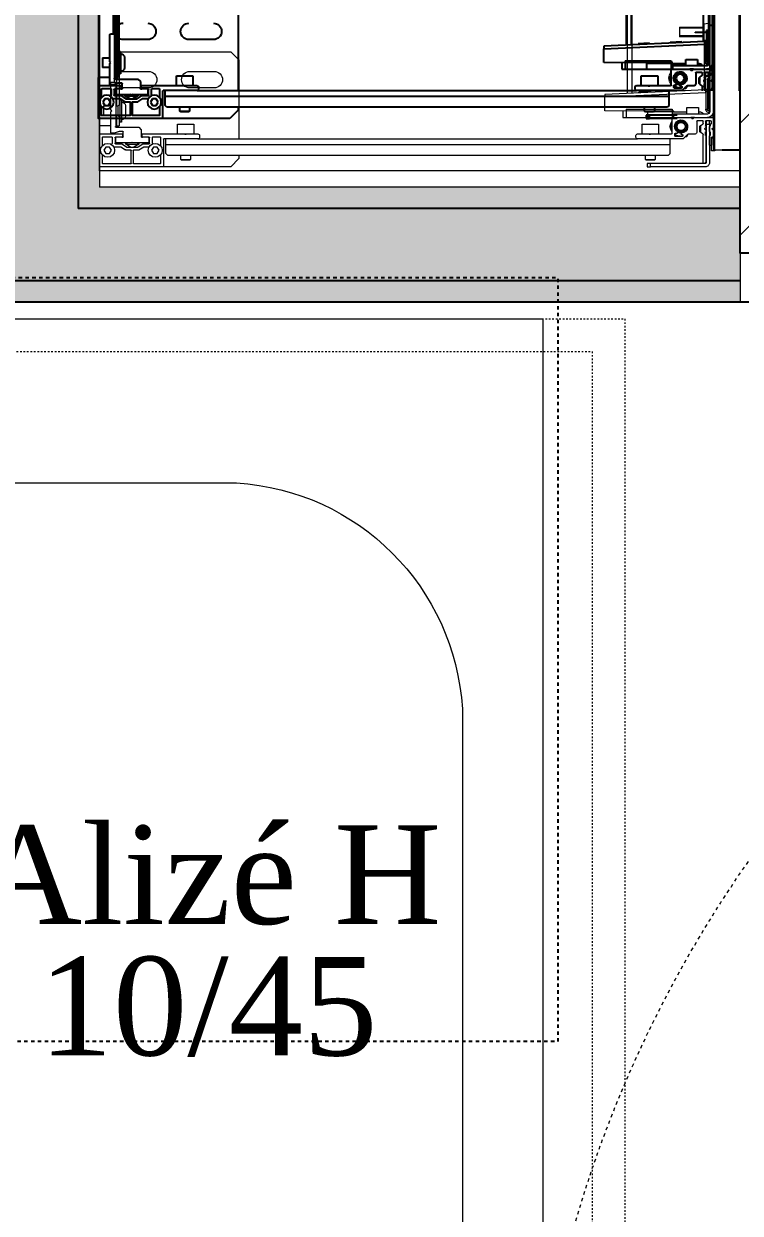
# Model space of a CAD drawing. Header units: centimetres. Extents: x 1724 to 19617, y -6503 to 8072.
# Drawn here: x 5247.5 to 5291.1, y 3978 to 4050.4 of the extents above; entities that cross this region are included whole.
import ezdxf

# ---------------------------------------------------------------- set-up
doc = ezdxf.new("R2010")
doc.units = ezdxf.units.CM
for name, pattern in [('ISO-03', [1.5, 0.6, -0.9]), ('Style de ligne -11', [0.347222, 0.20828, -0.138942]), ('Style de ligne -13', [0.147638, 0.098425, -0.049213]), ('Style de ligne -19', [0.166667, 0.055556, -0.111111]), ('Style de ligne -5', [0.20828, 0.069425, -0.138855]), ('VW-01', [0.41656, 0.20828, -0.20828])]:
    doc.linetypes.add(name, pattern=pattern)
for name, color, linetype, lineweight in [('B amÈnagement intÈrieur', 7, 'Continuous', 5), ('F REMPLISSAGE-vert clair-1', 7, 'Continuous', 5), ('F REMPLISSAGE-vert foncÈ', 7, 'Continuous', 5)]:
    doc.layers.add(name, color=color, linetype=linetype, lineweight=lineweight)
for name, color, linetype in [('B aménagement intérieur', 252, 'Continuous'), ('B faience', 252, 'Style de ligne -11'), ('B Général', 252, 'Continuous'), ('C ANNOTATIONS-PMR', 252, 'Style de ligne -5'), ('C ANNOTATIONS-prestations', 252, 'Continuous'), ('C ANNOTATIONS-textes-numérotation gaine', 252, 'ISO-03'), ('D SURFACES-shab', 252, 'Continuous'), ('F REMPLISSAGE-vert clair', 252, 'Continuous'), ('F REMPLISSAGE-vert foncé', 252, 'Continuous'), ('MTI900_Alu', 252, 'Continuous'), ('prlm-CHAUFF', 30, 'Continuous'), ('prlm-VMC', 93, 'Continuous')]:
    doc.layers.add(name, color=color, linetype=linetype)
doc.layers.get('prlm-CHAUFF').off()
doc.styles.add('prlm-vmc', font='pala.ttf', dxfattribs={"height": 14})

# ---------------------------------------------------------------- blocks, each defined once
blk = doc.blocks.new('A n0.MTI900_Alu_390')
at = {"layer": 'MTI900_Alu', "color": 1, "linetype": 'Continuous'}
for p, q in [((-4.225, 0), (4.225, 0)), ((4.278, 0), (4.225, 0)), ((4.225, -0.07), (4.225, 0)), ((4.472, 0), (4.278, 0)), ((4.475, 0), (4.472, 0)), ((4.475, -0.003), (4.475, 0)), ((4.13, -0.07), (3.963, -0.07)), ((4.105, -0.025), (4.165, -0.025)), ((4.105, -0.025), (4.105, -0.07)), ((4.135, -0.075), (4.13, -0.07)), ((4.14, -0.07), (4.135, -0.075)), ((4.267, -0.07), (4.14, -0.07)), ((4.165, -0.07), (4.165, -0.025)), ((4.275, -0.003), (4.275, -0.137)), ((4.293, -0.021), (4.293, -0.074)), ((4.3467, -0.018), (4.296, -0.018)), ((4.355, -0.0385), (4.375, -0.0269)), ((4.355, -0.0615), (4.355, -0.0385)), ((4.375, -0.0731), (4.355, -0.0615)), ((4.375, -0.0269), (4.395, -0.0385)), ((4.395, -0.0615), (4.375, -0.0731)), ((4.395, -0.0385), (4.395, -0.0615)), ((4.454, -0.018), (4.4033, -0.018)), ((4.457, -0.191), (4.457, -0.021)), ((4.475, -0.387), (4.475, -0.003)), ((-4.105, -0.105), (4.105, -0.105)), ((-4.1, -0.12), (4.1, -0.12)), ((-3.96, -0.09), (3.96, -0.09)), ((3.96, -0.073), (3.96, -0.097)), ((3.963, -0.1), (4.229, -0.1)), ((4.067, -0.12), (4.067, -0.125)), ((4.067, -0.125), (4.203, -0.125)), ((4.067, -0.125), (4.067, -0.135)), ((4.067, -0.135), (4.203, -0.135)), ((4.105, -0.115), (4.095, -0.125)), ((4.105, -0.1), (4.105, -0.115)), ((4.165, -0.115), (4.105, -0.115)), ((4.165, -0.115), (4.165, -0.1)), ((4.165, -0.105), (4.225, -0.105)), ((4.175, -0.125), (4.165, -0.115)), ((4.17, -0.12), (4.225, -0.12)), ((4.203, -0.125), (4.203, -0.12)), ((4.203, -0.135), (4.203, -0.125)), ((4.225, -0.105), (4.225, -0.1)), ((4.225, -0.105), (4.225, -0.12)), ((4.235, -0.1), (4.235, -0.24)), ((4.26, -0.142), (4.26, -0.1205)), ((4.2602, -0.1195), (4.2698, -0.0905)), ((4.27, -0.0895), (4.27, -0.073)), ((4.278, -0.14), (4.292, -0.14)), ((4.295, -0.137), (4.295, -0.098)), ((4.295, -0.137), (4.295, -0.142)), ((4.296, -0.077), (4.3306, -0.077)), ((4.298, -0.095), (4.332, -0.095)), ((4.327, -0.1), (4.298, -0.1)), ((4.33, -0.195), (4.33, -0.103)), ((4.335, -0.098), (4.335, -0.1341)), ((4.3355, -0.1358), (4.3545, -0.1642)), ((4.353, -0.0864), (4.353, -0.1286)), ((4.3535, -0.1303), (4.3725, -0.1588)), ((3.995, -0.3), (3.995, -0.15)), ((4.1025, -0.158), (4.1675, -0.158)), ((4.292, -0.145), (4.263, -0.145)), ((4.33, -0.195), (4.325, -0.2)), ((4.325, -0.2), (4.33, -0.205)), ((4.3377, -0.16), (4.33, -0.16)), ((4.33, -0.1677), (4.3421, -0.1677)), ((4.33, -0.297), (4.33, -0.205)), ((4.3377, -0.16), (4.3377, -0.24)), ((4.355, -0.19), (4.3377, -0.16)), ((4.3377, -0.24), (4.355, -0.21)), ((4.355, -0.1659), (4.355, -0.2341)), ((4.373, -0.1605), (4.373, -0.191)), ((4.373, -0.209), (4.373, -0.2404)), ((4.454, -0.194), (4.376, -0.194)), ((4.376, -0.206), (4.454, -0.206)), ((4.457, -0.369), (4.457, -0.209)), ((4.235, -0.24), (4.25, -0.255)), ((4.25, -0.255), (4.292, -0.255)), ((4.275, -0.263), (4.275, -0.52)), ((4.292, -0.26), (4.278, -0.26)), ((4.295, -0.258), (4.295, -0.263)), ((4.295, -0.302), (4.295, -0.263)), ((4.33, -0.2323), (4.3421, -0.2323)), ((4.33, -0.24), (4.3377, -0.24)), ((4.3545, -0.2358), (4.335, -0.265)), ((4.335, -0.265), (4.335, -0.302)), ((4.353, -0.2714), (4.353, -0.3036)), ((4.373, -0.2404), (4.3535, -0.2697)), ((4.293, -0.326), (4.293, -0.369)), ((4.328, -0.323), (4.296, -0.323)), ((4.298, -0.3), (4.327, -0.3)), ((4.332, -0.305), (4.298, -0.305)), ((4.355, -0.3285), (4.375, -0.3169)), ((4.355, -0.3515), (4.355, -0.3285)), ((4.375, -0.3631), (4.355, -0.3515)), ((4.375, -0.3169), (4.395, -0.3285)), ((4.395, -0.3515), (4.375, -0.3631)), ((4.395, -0.3285), (4.395, -0.3515)), ((4.296, -0.372), (4.3467, -0.372)), ((4.305, -0.6), (4.305, -0.393)), ((4.34, -0.405), (4.305, -0.405)), ((4.308, -0.39), (4.472, -0.39)), ((4.34, -0.405), (4.34, -3.475)), ((4.395, -0.405), (4.34, -0.405)), ((4.405, -0.415), (4.395, -0.405)), ((4.4033, -0.372), (4.454, -0.372)), ((4.405, -0.415), (4.405, -3.465)), ((4.475, -0.8), (4.475, -0.387)), ((4.215, -0.475), (4.215, -0.575)), ((4.275, -0.475), (4.215, -0.475)), ((4.43, -0.495), (4.405, -0.495)), ((4.43, -0.495), (4.43, -0.555)), ((4.435, -0.5), (4.43, -0.495)), ((4.435, -0.55), (4.435, -0.5)), ((3.995, -0.7), (3.995, -0.55)), ((4.215, -0.575), (4.275, -0.575)), ((4.275, -0.52), (4.2779, -0.5229)), ((4.275, -0.52), (4.275, -0.53)), ((4.2779, -0.5271), (4.275, -0.53)), ((4.275, -0.53), (4.275, -0.6)), ((4.405, -0.555), (4.43, -0.555)), ((4.43, -0.555), (4.435, -0.55)), ((4.285, -0.61), (4.295, -0.61)), ((4.305, -0.6), (4.305, -3.277)), ((3.825, -0.85), (4.305, -0.85)), ((4.405, -0.85), (4.425, -0.85)), ((4.425, -0.85), (4.475, -0.8)), ((4.0071, -3.6913), (4.035, -3.077)), ((4.05, -3.077), (4.0221, -3.692)), ((4.035, -3.077), (4.05, -3.077)), ((4.1351, -3.077), (4.05, -3.077)), ((4.136, -3.497), (4.1351, -3.077)), ((4.0287, -3.215), (-0.1325, -3.215)), ((4.0274, -3.245), (-0.1325, -3.245)), ((4.125, -3.207), (4.125, -3.487)), ((4.125, -3.207), (4.175, -3.207)), ((4.1353, -3.187), (4.175, -3.187)), ((4.175, -3.187), (4.175, -3.207)), ((4.175, -3.207), (4.175, -3.337)), ((4.0173, -3.3556), (4.0205, -3.2854)), ((4.0255, -3.2857), (4.0205, -3.2854)), ((4.215, -3.305), (4.215, -3.405)), ((4.275, -3.305), (4.215, -3.305)), ((4.275, -3.277), (4.275, -3.3458)), ((4.295, -3.267), (4.285, -3.267)), ((4.305, -3.5528), (4.305, -3.277)), ((4.43, -3.325), (4.405, -3.325)), ((4.43, -3.325), (4.43, -3.385)), ((4.435, -3.33), (4.43, -3.325)), ((4.435, -3.38), (4.435, -3.33)), ((4.0173, -3.3556), (4.0223, -3.3558)), ((4.14, -3.337), (4.175, -3.337)), ((4.14, -3.487), (4.14, -3.337)), ((4.175, -3.337), (4.175, -3.487)), ((4.275, -3.3458), (4.275, -3.3582)), ((4.275, -3.3582), (4.275, -3.484)), ((4.2759, -3.3479), (4.2779, -3.3499)), ((4.2779, -3.3541), (4.2759, -3.3561)), ((4.405, -3.385), (4.43, -3.385)), ((4.43, -3.385), (4.435, -3.38)), ((4.455, -3.355), (4.455, -3.335)), ((4.455, -3.335), (4.475, -3.335)), ((4.455, -3.69), (4.455, -3.355)), ((4.475, -3.355), (4.455, -3.355)), ((4.475, -3.335), (4.475, -3.355)), ((4.475, -3.69), (4.475, -3.355)), ((4.215, -3.405), (4.275, -3.405)), ((4.22, -3.4778), (4.23, -3.472)), ((4.23, -3.472), (4.24, -3.4778)), ((4.34, -3.475), (4.305, -3.475)), ((4.395, -3.475), (4.34, -3.475)), ((4.395, -3.475), (4.405, -3.465)), ((4.0084, -3.5518), (4.0116, -3.4816)), ((4.0166, -3.4819), (4.0116, -3.4816)), ((4.125, -3.487), (4.14, -3.487)), ((4.14, -3.4972), (4.136, -3.497)), ((4.14, -3.487), (4.155, -3.487)), ((4.14, -3.487), (4.14, -3.577)), ((4.155, -3.487), (4.175, -3.487)), ((4.155, -3.497), (4.155, -3.487)), ((4.155, -3.702), (4.155, -3.497)), ((4.175, -3.497), (4.155, -3.497)), ((4.175, -3.487), (4.175, -3.49)), ((4.175, -3.49), (4.175, -3.6008)), ((4.272, -3.487), (4.178, -3.487)), ((4.195, -3.5614), (4.195, -3.5226)), ((4.268, -3.521), (4.2657, -3.521)), ((4.271, -3.507), (4.271, -3.518)), ((4.2729, -3.542), (4.276, -3.542)), ((4.287, -3.504), (4.274, -3.504)), ((4.279, -3.545), (4.279, -3.549)), ((4.2854, -3.504), (4.29, -3.5066)), ((4.29, -3.549), (4.29, -3.507)), ((4.0084, -3.5518), (4.0134, -3.552)), ((4.115, -3.577), (4.115, -3.647)), ((4.155, -3.577), (4.115, -3.577)), ((4.175, -3.6232), (4.175, -3.6008)), ((4.1759, -3.6029), (4.1829, -3.6099)), ((4.1829, -3.6141), (4.1759, -3.6211)), ((4.276, -3.627), (4.276, -3.5842)), ((4.2769, -3.5821), (4.3041, -3.5549)), ((4.2906, -3.577), (4.2806, -3.5828)), ((4.282, -3.552), (4.287, -3.552)), ((4.2906, -3.5684), (4.2906, -3.577)), ((4.0074, -3.685), (3.7056, -3.685)), ((4.007, -3.6925), (4.0071, -3.6913)), ((4.0071, -3.6913), (4.0221, -3.692)), ((4.0221, -3.692), (4.022, -3.6925)), ((4.0221, -3.692), (4.125, -3.692)), ((4.115, -3.647), (4.155, -3.647)), ((4.125, -3.692), (4.125, -3.702)), ((4.14, -3.647), (4.14, -3.6567)), ((4.175, -3.6232), (4.175, -3.734)), ((4.195, -3.674), (4.195, -3.64)), ((4.198, -3.637), (4.266, -3.637)), ((4.2109, -3.677), (4.198, -3.677)), ((4.198, -3.69), (4.2252, -3.69)), ((4.2221, -3.6633), (4.2134, -3.6757)), ((4.2654, -3.662), (4.2246, -3.662)), ((4.227, -3.657), (4.225, -3.659)), ((4.265, -3.659), (4.225, -3.659)), ((4.225, -3.659), (4.225, -3.662)), ((4.225, -3.69), (4.225, -3.695)), ((4.263, -3.657), (4.227, -3.657)), ((4.228, -3.692), (4.2367, -3.692)), ((4.2293, -3.657), (4.2293, -3.662)), ((4.2293, -3.69), (4.2293, -3.695)), ((4.2429, -3.6871), (4.2388, -3.6911)), ((4.2512, -3.6911), (4.2471, -3.6871)), ((4.2533, -3.692), (4.2625, -3.692)), ((4.2607, -3.657), (4.2607, -3.662)), ((4.2607, -3.69), (4.2607, -3.695)), ((4.265, -3.659), (4.263, -3.657)), ((4.265, -3.662), (4.265, -3.659)), ((4.265, -3.695), (4.265, -3.69)), ((4.2827, -3.69), (4.2653, -3.69)), ((4.2766, -3.6757), (4.2679, -3.6633)), ((4.452, -3.677), (4.2791, -3.677)), ((4.2855, -3.692), (4.445, -3.692)), ((4.455, -3.682), (4.455, -3.68)), ((-4.375, -3.737), (4.375, -3.737)), ((4.375, -3.747), (-4.375, -3.747)), ((3.7116, -3.715), (3.935, -3.715)), ((3.8932, -3.717), (3.9067, -3.717)), ((3.9067, -3.717), (4.14, -3.717)), ((3.9067, -3.717), (3.9067, -3.737)), ((3.935, -3.717), (3.935, -3.712)), ((3.965, -3.712), (3.935, -3.712)), ((3.945, -3.702), (3.965, -3.702)), ((3.965, -3.702), (4.105, -3.702)), ((3.965, -3.712), (3.965, -3.702)), ((3.965, -3.712), (3.965, -3.717)), ((4.105, -3.712), (3.965, -3.712)), ((4.105, -3.702), (4.125, -3.702)), ((4.105, -3.712), (4.105, -3.702)), ((4.105, -3.717), (4.105, -3.712)), ((4.135, -3.712), (4.105, -3.712)), ((4.135, -3.712), (4.135, -3.717)), ((4.165, -3.7265), (4.165, -3.737)), ((4.175, -3.734), (4.175, -3.737)), ((4.195, -3.722), (4.195, -3.693)), ((4.195, -3.695), (4.215, -3.695)), ((4.215, -3.715), (4.195, -3.715)), ((4.198, -3.725), (4.212, -3.725)), ((4.215, -3.695), (4.45, -3.695)), ((4.215, -3.695), (4.215, -3.715)), ((4.215, -3.715), (4.45, -3.715)), ((4.215, -3.72), (4.2251, -3.72)), ((4.215, -3.722), (4.215, -3.72)), ((4.2249, -3.7161), (4.221, -3.72)), ((4.2287, -3.7161), (4.2249, -3.7161)), ((4.2595, -3.715), (4.231, -3.715)), ((4.2429, -3.7321), (4.2379, -3.737)), ((4.2486, -3.7335), (4.2414, -3.7335)), ((4.2521, -3.737), (4.2471, -3.7321)), ((4.2651, -3.7161), (4.2618, -3.7161)), ((4.269, -3.72), (4.2651, -3.7161)), ((4.2654, -3.72), (4.2826, -3.72)), ((4.342, -3.715), (4.2885, -3.715)), ((4.295, -3.734), (4.295, -3.73)), ((4.298, -3.727), (4.342, -3.727)), ((4.378, -3.727), (4.298, -3.727)), ((4.298, -3.727), (4.298, -3.737)), ((4.345, -3.724), (4.345, -3.718)), ((4.375, -3.737), (4.375, -3.747)), ((4.375, -3.747), (4.378, -3.747)), ((4.375, -3.792), (4.375, -3.747)), ((4.378, -3.747), (4.378, -3.727)), ((4.375, -3.902), (4.375, -3.792)), ((-4.375, -3.902), (4.375, -3.902))]:
    blk.add_line(p, q, dxfattribs=at)
for centre, radius in [((4.375, -0.05), 0.0425), ((4.375, -0.34), 0.0425), ((4.23, -3.542), 0.035), ((4.23, -3.542), 0.03), ((4.23, -3.542), 0.025)]:
    blk.add_circle(centre, radius, dxfattribs=at)
for centre, radius, start, end in [((4.278, -0.003), 0.003, 90, 180), ((4.472, -0.003), 0.003, 0, 90), ((3.963, -0.073), 0.003, 90, 180), ((4.267, -0.073), 0.003, 0, 90), ((4.296, -0.021), 0.003, 90, 180), ((4.3467, -0.021), 0.003, 84.51824, 90), ((4.4033, -0.021), 0.003, 90, 95.48179), ((4.454, -0.021), 0.003, 0, 90), ((3.945, -0.15), 0.05, 143.1301, 180), ((3.963, -0.097), 0.003, 180, 270), ((3.945, -0.15), 0.05, 0, 36.8699), ((4.1025, -0.138), 0.02, 171.37307, 270), ((4.1025, -0.133), 0.02, 185.73917, 187.18076), ((4.1675, -0.138), 0.02, 270, 8.62693), ((4.1675, -0.133), 0.02, 352.81924, 354.26083), ((4.232, -0.1), 0.003, 0, 180), ((4.263, -0.1205), 0.003, 161.56505, 180), ((4.263, -0.142), 0.003, 180, 270), ((4.267, -0.0895), 0.003, 341.56505, 0), ((4.278, -0.137), 0.003, 180, 270), ((4.292, -0.137), 0.003, 270, 0), ((4.292, -0.142), 0.003, 270, 0), ((4.296, -0.074), 0.003, 180, 270), ((4.298, -0.098), 0.003, 90, 180), ((4.298, -0.103), 0.003, 90, 180), ((4.327, -0.103), 0.003, 0, 90), ((4.3306, -0.067), 0.01, 270, 326.3475), ((4.332, -0.098), 0.003, 0, 90), ((4.338, -0.1341), 0.003, 180, 213.69007), ((4.356, -0.1286), 0.003, 180, 213.69007), ((4.352, -0.1659), 0.003, 0, 33.69007), ((4.37, -0.1605), 0.003, 0, 33.69007), ((4.376, -0.191), 0.003, 180, 270), ((4.376, -0.209), 0.003, 90, 180), ((4.454, -0.191), 0.003, 270, 0), ((4.454, -0.209), 0.003, 0, 90), ((4.278, -0.263), 0.003, 90, 180), ((4.292, -0.258), 0.003, 0, 90), ((4.292, -0.263), 0.003, 0, 90), ((4.356, -0.2714), 0.003, 146.30993, 180), ((4.352, -0.2341), 0.003, 326.30993, 0), ((3.945, -0.3), 0.05, 180, 0), ((4.296, -0.326), 0.003, 90, 180), ((4.298, -0.297), 0.003, 180, 270), ((4.298, -0.302), 0.003, 180, 270), ((4.327, -0.297), 0.003, 270, 0), ((4.328, -0.333), 0.01, 46.14901, 90), ((4.332, -0.302), 0.003, 270, 0), ((4.296, -0.369), 0.003, 180, 270), ((4.308, -0.393), 0.003, 90, 180), ((4.3467, -0.369), 0.003, 270, 275.48176), ((4.4033, -0.369), 0.003, 264.51819, 270), ((4.454, -0.369), 0.003, 270, 0), ((4.472, -0.387), 0.003, 270, 0), ((3.945, -0.55), 0.05, 0, 180), ((4.2758, -0.525), 0.003, 315, 45), ((4.285, -0.6), 0.01, 180, 270), ((4.295, -0.6), 0.01, 270, 0), ((3.945, -0.7), 0.05, 180, 0), ((4.285, -3.277), 0.01, 90, 180), ((4.295, -3.277), 0.01, 0, 90), ((4.278, -3.3458), 0.003, 180, 225), ((4.278, -3.3582), 0.003, 135, 180), ((4.2758, -3.352), 0.003, 315, 45), ((4.178, -3.49), 0.003, 90, 180), ((4.23, -3.542), 0.04, 33.92723, 355.99937), ((4.23, -3.542), 0.065, 57.79577, 122.20423), ((4.23, -3.542), 0.06, 66.44354, 113.55646), ((4.2657, -3.518), 0.003, 213.92723, 270), ((4.23, -3.542), 0.04, 0, 33.92723), ((4.268, -3.518), 0.003, 270, 0), ((4.2729, -3.545), 0.003, 90, 175.99937), ((4.23, -3.542), 0.04, 355.99937, 0), ((4.274, -3.507), 0.003, 90, 180), ((4.272, -3.484), 0.003, 270, 0), ((4.276, -3.545), 0.003, 0, 90), ((4.23, -3.542), 0.06, 0, 39.29648), ((4.23, -3.542), 0.065, 22.61986, 35.77582), ((4.287, -3.507), 0.003, 0, 90), ((4.23, -3.542), 0.06, 351.491, 0), ((4.178, -3.6008), 0.003, 180, 225), ((4.1808, -3.612), 0.003, 315, 45), ((4.23, -3.542), 0.065, 315.04746, 333.83802), ((4.279, -3.5842), 0.003, 135, 180), ((4.282, -3.549), 0.003, 180, 270), ((4.287, -3.549), 0.003, 270, 0), ((4.302, -3.5528), 0.003, 315, 0), ((3.997, -3.692), 0.01, 270, 357.39744), ((4.125, -3.712), 0.02, 347.58795, 90), ((4.16, -3.6567), 0.02, 180, 230.11594), ((4.1151, -3.7104), 0.05, 37.08606, 50.11594), ((4.178, -3.6232), 0.003, 135, 180), ((4.198, -3.64), 0.003, 90, 180), ((4.198, -3.674), 0.003, 180, 270), ((4.198, -3.693), 0.003, 90, 180), ((4.2109, -3.674), 0.003, 270, 325.00798), ((4.2246, -3.665), 0.003, 90, 145.00798), ((4.2252, -3.693), 0.003, 19.47122, 90), ((4.2367, -3.689), 0.003, 270, 315), ((4.245, -3.6892), 0.003, 45, 135), ((4.2533, -3.689), 0.003, 225, 270), ((4.2653, -3.693), 0.003, 90, 160.52878), ((4.2654, -3.665), 0.003, 34.99202, 90), ((4.266, -3.627), 0.01, 270, 0), ((4.2791, -3.674), 0.003, 214.99202, 270), ((4.2827, -3.693), 0.003, 19.47122, 90), ((4.445, -3.682), 0.01, 270, 0), ((4.45, -3.69), 0.025, 270, 0), ((4.45, -3.69), 0.005, 270, 0), ((4.452, -3.68), 0.003, 0, 90), ((3.945, -3.712), 0.01, 90, 180), ((4.125, -3.712), 0.01, 0, 90), ((4.14, -3.702), 0.035, 270, 0), ((4.14, -3.702), 0.015, 270, 0), ((4.178, -3.734), 0.003, 180, 270), ((4.198, -3.722), 0.003, 180, 270), ((4.212, -3.722), 0.003, 270, 0), ((4.215, -3.715), 0.01, 353.93882, 0), ((4.2251, -3.717), 0.003, 270, 350.40593), ((4.231, -3.718), 0.003, 90, 170.40593), ((4.245, -3.7342), 0.003, 45, 135), ((4.2595, -3.718), 0.003, 9.59407, 90), ((4.2654, -3.717), 0.003, 189.59407, 270), ((4.275, -3.715), 0.01, 180, 186.06118), ((4.2826, -3.717), 0.003, 270, 350.40593), ((4.2885, -3.718), 0.003, 90, 170.40593), ((4.292, -3.734), 0.003, 270, 0), ((4.298, -3.73), 0.003, 90, 180), ((4.342, -3.718), 0.003, 0, 90), ((4.342, -3.724), 0.003, 270, 0)]:
    blk.add_arc(centre, radius, start, end, dxfattribs=at)
for centre, major_axis, ratio, start_param, end_param in [((3.997, -3.692), (-0.025, 0), 0.4, 1.570796, 3.096169), ((4.022, -3.6931), (-0.015, 0.0007), 0.045361, -1.568734, 0)]:
    blk.add_ellipse(centre, major_axis=major_axis, ratio=ratio, start_param=start_param, end_param=end_param, dxfattribs=at)
blk = doc.blocks.new('G 100_80')
at = {"layer": 'B Général', "color": 7, "linetype": 'Continuous', "lineweight": 5, "flags": 128}
blk.add_lwpolyline([(9.5, -45), (9.5, 45), (48.52, 45), (48.52, -45)], close=True, dxfattribs=at)
at = {"layer": 'C ANNOTATIONS-prestations', "lineweight": 5}
for p, q in [((46.87, 43.75), (46.87, -43.75)), ((46.97, -43.75), (46.97, 43.75)), ((9.5, 42.25), (9.5, -42.25)), ((10.55, 41.05), (10.55, -41.05)), ((10.7, 41), (10.7, -41)), ((10.4, 39.6), (10.4, -39.6)), ((41.65, -40.287), (41.65, 1.325)), ((41.95, -40.274), (41.95, 1.325)), ((46.67, -34.5), (46.67, -38.6)), ((46.32, -36.05), (46.67, -35.98)), ((46.32, -36.55), (46.32, -36.05)), ((44.82, -36.25), (44.82, -36.85)), ((44.82, -36.25), (46.32, -36.25)), ((46.32, -36.311), (44.82, -36.311)), ((46.32, -36.789), (44.82, -36.789)), ((46.32, -36.85), (44.82, -36.85)), ((45.911, -36.55), (45.775, -36.55)), ((45.775, -36.6), (45.775, -36.55)), ((45.911, -36.6), (45.775, -36.6)), ((46.67, -36.55), (45.911, -36.55)), ((45.911, -36.6), (45.911, -36.55)), ((46.67, -36.6), (45.911, -36.6)), ((46.32, -37.05), (46.32, -36.6)), ((46.67, -37.12), (46.32, -37.05)), ((46.35, -40.074), (46.35, -37.056)), ((46.65, -37.116), (46.65, -39.35)), ((10.7, -37.75), (17.5, -37.75)), ((17.5, -37.75), (18, -38.25)), ((18, -38.25), (18, -43.05)), ((11, -38.95), (12.5, -38.95)), ((15, -38.95), (16.5, -38.95)), ((46.67, -38.6), (46.67, -38.932)), ((46.67, -38.6), (46.87, -38.6)), ((46.67, -38.932), (46.67, -39.067)), ((46.87, -38.932), (46.67, -38.932)), ((46.67, -39.067), (46.67, -41.4)), ((46.67, -39.067), (46.87, -39.067)), ((10.2, -41.3), (10.2, -39.63)), ((10.23, -39.6), (10.47, -39.6)), ((10.5, -39.63), (10.5, -42.29)), ((46.52, -39.45), (46.52, -39.65)), ((46.52, -39.65), (46.52, -41.05)), ((46.62, -39.65), (46.52, -39.65)), ((46.67, -39.35), (46.62, -39.35)), ((46.62, -39.65), (46.62, -39.35)), ((46.62, -39.65), (46.67, -39.65)), ((46.62, -41.05), (46.62, -39.65)), ((12.5, -39.95), (11, -39.95)), ((16.5, -39.95), (15, -39.95)), ((46.413, -40.071), (40.27, -40.35)), ((40.27, -40.5), (46.42, -40.221)), ((40.27, -40.35), (40.27, -40.5)), ((40.27, -41.351), (40.27, -40.5)), ((43.056, -40.173), (42.354, -40.205)), ((42.357, -40.255), (42.354, -40.205)), ((43.056, -40.173), (43.058, -40.223)), ((45.018, -40.084), (44.316, -40.116)), ((44.319, -40.166), (44.316, -40.116)), ((45.018, -40.084), (45.02, -40.134)), ((46.425, -40.07), (46.413, -40.071)), ((46.413, -40.071), (46.42, -40.221)), ((46.42, -40.221), (46.425, -40.22)), ((46.42, -40.221), (46.42, -41.25)), ((9.75, -41.05), (9.75, -41.65)), ((9.75, -41.05), (10.2, -41.05)), ((10.5, -41.05), (10.65, -41.05)), ((10.65, -41.05), (10.75, -40.95)), ((10.65, -41.65), (10.65, -41.05)), ((10.7, -40.67), (10.75, -40.67)), ((10.75, -40.67), (10.75, -42.03)), ((10.75, -40.67), (10.85, -40.67)), ((10.85, -40.67), (10.85, -42.03)), ((11.08, -41.025), (11.08, -41.675)), ((41.57, -41.25), (44.37, -41.25)), ((41.57, -41.25), (41.57, -41.75)), ((44.37, -41.25), (44.37, -41.4)), ((45.27, -41.15), (45.97, -41.15)), ((45.27, -41.55), (45.27, -41.15)), ((45.97, -41.15), (45.97, -41.55)), ((46.42, -41.25), (46.52, -41.25)), ((46.52, -41.05), (46.52, -41.25)), ((46.62, -41.05), (46.52, -41.05)), ((46.67, -41.05), (46.62, -41.05)), ((46.62, -41.35), (46.62, -41.05)), ((10.2, -41.65), (9.75, -41.65)), ((10.25, -41.35), (10.2, -41.3)), ((10.2, -41.4), (10.25, -41.35)), ((10.2, -42.67), (10.2, -41.4)), ((10.65, -41.65), (10.5, -41.65)), ((10.55, -41.65), (10.55, -42.25)), ((10.75, -41.75), (10.65, -41.65)), ((10.7, -41.7), (10.7, -42.25)), ((44.47, -41.36), (40.27, -41.351)), ((41.37, -41.353), (41.37, -41.75)), ((41.37, -41.75), (41.57, -41.75)), ((41.57, -41.75), (42.87, -41.75)), ((42.87, -41.4), (42.87, -41.75)), ((44.37, -41.4), (42.87, -41.4)), ((42.87, -41.75), (44.37, -41.75)), ((44.37, -41.4), (44.37, -41.55)), ((44.37, -41.4), (45.27, -41.4)), ((44.37, -41.55), (44.37, -41.75)), ((44.47, -41.55), (44.37, -41.55)), ((44.37, -41.75), (44.4, -41.75)), ((44.37, -42.72), (44.37, -41.78)), ((44.4, -41.75), (45.508, -41.75)), ((44.472, -41.4), (44.47, -41.36)), ((46.52, -41.55), (44.47, -41.55)), ((44.47, -41.75), (44.47, -41.55)), ((45.114, -41.95), (44.726, -41.95)), ((45.732, -41.75), (45.508, -41.75)), ((45.529, -41.759), (45.599, -41.829)), ((45.641, -41.829), (45.711, -41.759)), ((45.732, -41.75), (46.84, -41.75)), ((45.87, -41.98), (45.87, -42.66)), ((46.24, -41.95), (45.9, -41.95)), ((45.97, -41.4), (46.067, -41.4)), ((46.27, -42.109), (46.27, -41.98)), ((46.4, -41.98), (46.4, -42.252)), ((46.72, -41.95), (46.43, -41.95)), ((46.45, -41.95), (46.45, -42.15)), ((46.62, -41.35), (46.67, -41.35)), ((46.65, -42.15), (46.65, -41.95)), ((46.75, -41.98), (46.75, -42.12)), ((46.765, -41.65), (46.87, -41.65)), ((46.84, -41.75), (46.87, -41.75)), ((9.5, -42.78), (9.5, -42.25)), ((10.2, -42.25), (9.5, -42.25)), ((10.395, -42.7), (10.23, -42.7)), ((10.695, -42.601), (10.405, -42.698)), ((10.55, -42.25), (10.5, -42.25)), ((10.5, -42.35), (11.9, -42.35)), ((10.55, -42.25), (10.7, -42.25)), ((10.75, -42.03), (10.7, -42.03)), ((10.92, -42.6), (10.705, -42.6)), ((10.85, -42.03), (10.75, -42.03)), ((10.95, -42.92), (10.95, -42.63)), ((11.9, -42.35), (12.05, -42.5)), ((12.05, -42.5), (12.05, -42.92)), ((14.25, -42.15), (15.25, -42.15)), ((14.25, -42.75), (14.25, -42.15)), ((15.25, -42.15), (15.25, -42.75)), ((42.55, -42.15), (43.55, -42.15)), ((42.55, -42.75), (42.55, -42.15)), ((43.55, -42.15), (43.55, -42.75)), ((44.278, -42.2), (44.22, -42.3)), ((44.22, -42.3), (44.278, -42.4)), ((44.57, -42.71), (44.68, -42.71)), ((44.71, -42.68), (44.71, -42.657)), ((46.07, -42.27), (46.09, -42.25)), ((46.07, -42.63), (46.07, -42.27)), ((46.07, -42.293), (46.12, -42.293)), ((46.07, -42.607), (46.12, -42.607)), ((46.09, -42.65), (46.07, -42.63)), ((46.09, -42.65), (46.09, -42.25)), ((46.09, -42.25), (46.12, -42.25)), ((46.12, -42.65), (46.09, -42.65)), ((46.12, -42.654), (46.12, -42.246)), ((46.133, -42.221), (46.257, -42.134)), ((46.257, -42.766), (46.133, -42.679)), ((46.371, -42.429), (46.411, -42.388)), ((46.411, -42.512), (46.371, -42.471)), ((46.4, -42.25), (46.45, -42.25)), ((46.4, -42.293), (46.45, -42.293)), ((46.4, -42.607), (46.45, -42.607)), ((46.45, -42.65), (46.4, -42.65)), ((46.4, -42.827), (46.4, -42.653)), ((46.42, -42.28), (46.42, -42.367)), ((46.42, -42.533), (46.42, -42.625)), ((46.45, -42.15), (46.45, -44.5)), ((46.45, -42.15), (46.65, -42.15)), ((46.65, -42.15), (46.65, -44.5)), ((46.65, -42.595), (46.65, -42.31)), ((46.661, -42.249), (46.7, -42.21)), ((46.661, -42.287), (46.661, -42.249)), ((46.661, -42.65), (46.661, -42.618)), ((46.7, -42.69), (46.661, -42.65)), ((46.7, -42.15), (46.7, -42.251)), ((46.72, -42.15), (46.7, -42.15)), ((46.7, -42.654), (46.7, -42.826)), ((46.821, -42.429), (46.87, -42.379)), ((46.87, -42.521), (46.821, -42.471)), ((46.835, -42.486), (46.835, -42.414)), ((9.5, -44.72), (9.5, -42.78)), ((9.53, -42.75), (10.87, -42.75)), ((9.68, -43.467), (9.68, -42.96)), ((9.71, -42.93), (10.24, -42.93)), ((10.27, -42.96), (10.27, -43.306)), ((10.45, -42.98), (10.45, -43.32)), ((10.87, -42.95), (10.48, -42.95)), ((10.48, -43.35), (10.841, -43.35)), ((10.5, -43.27), (10.5, -42.98)), ((11.45, -43.3), (10.53, -43.3)), ((10.858, -43.355), (11.142, -43.545)), ((10.87, -42.95), (10.92, -42.95)), ((10.9, -42.78), (10.9, -42.92)), ((11.1, -43.377), (11.1, -43.3)), ((11.1, -43.377), (11.9, -43.377)), ((11.4, -43.55), (11.1, -43.377)), ((11.177, -43.3), (11.177, -43.421)), ((11.45, -43.3), (11.5, -43.25)), ((11.5, -43.25), (11.55, -43.3)), ((12.47, -43.3), (11.55, -43.3)), ((11.9, -43.377), (11.6, -43.55)), ((11.823, -43.3), (11.823, -43.421)), ((11.858, -43.545), (12.15, -43.35)), ((11.9, -43.3), (11.9, -43.377)), ((12.08, -42.95), (12.13, -42.95)), ((12.1, -42.92), (12.1, -42.78)), ((12.13, -42.75), (14.7, -42.75)), ((12.52, -42.95), (12.13, -42.95)), ((12.15, -43.35), (12.52, -43.35)), ((12.5, -42.98), (12.5, -43.27)), ((12.55, -43.32), (12.55, -42.98)), ((12.73, -43.28), (12.73, -42.96)), ((12.76, -42.93), (13.19, -42.93)), ((13.22, -42.96), (13.22, -43.467)), ((13.4, -43.08), (13.4, -44.72)), ((15.5, -43.05), (13.43, -43.05)), ((13.55, -43.4), (13.55, -43.05)), ((13.55, -43.4), (44.25, -43.4)), ((13.55, -43.95), (13.55, -43.4)), ((14.7, -42.75), (14.729, -42.779)), ((14.7, -42.75), (14.8, -42.75)), ((14.771, -42.779), (14.8, -42.75)), ((14.8, -42.75), (15.5, -42.75)), ((15.5, -43.05), (42.27, -43.05)), ((15.6, -42.85), (15.6, -42.95)), ((42.17, -42.95), (42.17, -42.85)), ((42.27, -42.75), (42.958, -42.75)), ((45.028, -43.05), (42.27, -43.05)), ((42.958, -42.75), (43.082, -42.75)), ((42.979, -42.759), (42.999, -42.779)), ((43.041, -42.779), (43.061, -42.759)), ((43.082, -42.75), (44.34, -42.75)), ((44.25, -43.4), (44.25, -43.05)), ((44.25, -43.95), (44.25, -43.4)), ((44.54, -42.87), (44.54, -42.74)), ((44.54, -42.854), (44.566, -42.9)), ((44.99, -42.9), (44.57, -42.9)), ((44.92, -42.729), (44.92, -42.76)), ((44.95, -42.79), (44.99, -42.79)), ((45.02, -42.82), (45.02, -42.87)), ((45.321, -42.769), (45.049, -43.041)), ((45.184, -42.906), (45.27, -42.906)), ((45.27, -42.906), (45.328, -42.806)), ((45.77, -42.76), (45.342, -42.76)), ((46.27, -44.52), (46.27, -42.791)), ((46.42, -42.855), (46.42, -44.45)), ((46.65, -43.42), (46.65, -42.885)), ((46.77, -42.98), (46.77, -43.42)), ((46.77, -43.78), (46.77, -42.98)), ((46.77, -42.98), (46.87, -42.98)), ((46.84, -42.95), (46.8, -42.95)), ((9.68, -44.54), (9.68, -44.033)), ((9.885, -43.55), (9.769, -43.75)), ((9.769, -43.75), (9.885, -43.95)), ((10.115, -43.55), (9.885, -43.55)), ((9.885, -43.95), (10.115, -43.95)), ((10.231, -43.75), (10.115, -43.55)), ((10.115, -43.95), (10.231, -43.75)), ((10.364, -43.53), (10.786, -43.53)), ((10.803, -43.535), (11.088, -43.725)), ((11.105, -43.73), (11.41, -43.73)), ((11.159, -43.55), (11.841, -43.55)), ((11.44, -44.54), (11.44, -43.76)), ((11.56, -43.76), (11.56, -44.54)), ((11.59, -43.73), (11.904, -43.73)), ((11.904, -43.73), (12.197, -43.535)), ((12.214, -43.53), (12.536, -43.53)), ((12.785, -43.55), (12.669, -43.75)), ((12.669, -43.75), (12.785, -43.95)), ((13.015, -43.55), (12.785, -43.55)), ((12.785, -43.95), (13.015, -43.95)), ((13.131, -43.75), (13.015, -43.55)), ((13.015, -43.95), (13.131, -43.75)), ((13.22, -44.033), (13.22, -44.54)), ((13.65, -44.05), (13.55, -43.95)), ((13.65, -44.05), (44.15, -44.05)), ((14.45, -44.3), (14.45, -44.05)), ((15.05, -44.05), (15.05, -44.3)), ((18, -44.05), (18, -44.25)), ((42.75, -44.3), (42.75, -44.05)), ((43.35, -44.05), (43.35, -44.3)), ((44.25, -43.95), (44.15, -44.05)), ((46.74, -43.45), (46.68, -43.45)), ((46.97, -43.78), (46.77, -43.78)), ((46.87, -43.75), (46.97, -43.75)), ((46.97, -43.75), (46.97, -43.78)), ((47.42, -43.75), (46.97, -43.75)), ((9.5, -44.75), (9.5, -44.72)), ((9.53, -44.75), (9.5, -44.75)), ((13.37, -44.75), (9.53, -44.75)), ((11.41, -44.57), (9.71, -44.57)), ((13.19, -44.57), (11.59, -44.57)), ((17.5, -44.75), (13.37, -44.75)), ((14.45, -44.3), (15.05, -44.3)), ((14.5, -44.35), (14.45, -44.3)), ((15, -44.35), (14.5, -44.35)), ((15.05, -44.3), (15, -44.35)), ((18, -44.25), (17.5, -44.75)), ((42.75, -44.3), (43.35, -44.3)), ((42.8, -44.35), (42.75, -44.3)), ((43.3, -44.35), (42.8, -44.35)), ((43.05, -44.55), (42.85, -44.55)), ((42.85, -44.55), (42.85, -44.75)), ((42.85, -44.75), (43.05, -44.75)), ((46.4, -44.55), (43.05, -44.55)), ((43.05, -44.75), (43.05, -44.55)), ((46.4, -44.75), (43.05, -44.75)), ((43.35, -44.3), (43.3, -44.35)), ((46.32, -44.55), (46.3, -44.55))]:
    blk.add_line(p, q, dxfattribs=at)
at = {"layer": 'C ANNOTATIONS-prestations'}
blk.add_line((48.52, -43.75), (47.42, -43.75), dxfattribs=at)
at = {"layer": 'C ANNOTATIONS-prestations', "lineweight": 5, "flags": 128}
for points in [[(10.7, -39.05, -0.080612), (10.842, -38.976, -0.080612), (11, -38.95)], [(12.5, -38.95, -0.414214), (13, -39.45, -0.414214), (12.5, -39.95)], [(15, -39.95, -0.414214), (14.5, -39.45, -0.414214), (15, -38.95)], [(16.5, -38.95, -0.414214), (17, -39.45, -0.414214), (16.5, -39.95)], [(10.2, -39.63, -0.198912), (10.209, -39.609, -0.198912), (10.23, -39.6)], [(10.47, -39.6, -0.198912), (10.491, -39.609, -0.198912), (10.5, -39.63)], [(46.52, -39.45, -0.198912), (46.549, -39.379, -0.198912), (46.62, -39.35)], [(11, -39.95, -0.080612), (10.842, -39.924, -0.080612), (10.7, -39.85)], [(46.52, -39.97, -0.193016), (46.492, -40.039, -0.193016), (46.425, -40.07)], [(10.85, -40.827, -0.218554), (11.01, -40.873, -0.218554), (11.08, -41.025)], [(10.85, -40.826, -0.003145), (10.853, -40.826, -0.003145), (10.855, -40.826)], [(46.663, -41.445, -0.227222), (46.495, -41.406, -0.227222), (46.42, -41.25)], [(46.62, -41.35, -0.198912), (46.549, -41.321, -0.198912), (46.52, -41.25)], [(11.08, -41.675, -0.218554), (11.01, -41.827, -0.218554), (10.85, -41.873)], [(10.855, -41.873, -0.003145), (10.853, -41.874, -0.003145), (10.85, -41.874)], [(44.37, -42.646, -0.14145), (44.27, -42.3, -0.14145), (44.37, -41.954)], [(44.37, -41.78, -0.198912), (44.379, -41.759, -0.198912), (44.4, -41.75)], [(44.697, -42.632, -0.366532), (44.556, -42.134, -0.366532), (45.023, -41.913, -0.366532), (45.318, -42.338, -0.366532), (44.948, -42.699)], [(45.508, -41.75, -0.098491), (45.519, -41.752, -0.098491), (45.529, -41.759)], [(45.641, -41.829, -0.198912), (45.62, -41.837, -0.198912), (45.599, -41.829)], [(45.711, -41.759, -0.098491), (45.721, -41.752, -0.098491), (45.732, -41.75)], [(45.87, -41.98, -0.198912), (45.879, -41.959, -0.198912), (45.9, -41.95)], [(46.067, -41.4, -0.109774), (46.151, -41.419, -0.109774), (46.22, -41.472)], [(46.302, -41.55, -0.028434), (46.259, -41.513, -0.028434), (46.22, -41.472)], [(46.24, -41.95, -0.198912), (46.261, -41.959, -0.198912), (46.27, -41.98)], [(46.4, -41.98, -0.198912), (46.409, -41.959, -0.198912), (46.43, -41.95)], [(46.87, -41.4, -0.198912), (46.767, -41.647, -0.198912), (46.52, -41.75)], [(46.67, -41.4, -0.198912), (46.626, -41.506, -0.198912), (46.52, -41.55)], [(46.72, -41.95, -0.198912), (46.741, -41.959, -0.198912), (46.75, -41.98)], [(46.84, -41.75, -0.198912), (46.861, -41.759, -0.198912), (46.87, -41.78)], [(10.23, -42.7, -0.198912), (10.209, -42.691, -0.198912), (10.2, -42.67)], [(10.405, -42.698, -0.040241), (10.4, -42.7, -0.040241), (10.395, -42.7)], [(10.5, -42.35, -0.414214), (10.47, -42.32, -0.414214), (10.5, -42.29)], [(10.695, -42.601, -0.040241), (10.7, -42.6, -0.040241), (10.705, -42.6)], [(10.92, -42.6, -0.198912), (10.941, -42.609, -0.198912), (10.95, -42.63)], [(44.37, -42.54, -0.103148), (44.32, -42.3, -0.103148), (44.37, -42.06)], [(44.37, -42.72, -0.198912), (44.361, -42.741, -0.198912), (44.34, -42.75)], [(44.54, -42.74, -0.198912), (44.549, -42.719, -0.198912), (44.57, -42.71)], [(44.71, -42.68, -0.198912), (44.701, -42.701, -0.198912), (44.68, -42.71)], [(44.697, -42.632, -0.122946), (44.706, -42.643, -0.122946), (44.71, -42.657)], [(44.92, -42.7, -0.074153), (44.803, -42.683, -0.074153), (44.697, -42.632)], [(44.92, -42.729, -0.189855), (44.928, -42.708, -0.189855), (44.948, -42.699)], [(44.948, -42.699, -0.008728), (44.934, -42.7, -0.008728), (44.92, -42.7)], [(45.87, -42.66, -0.198912), (45.841, -42.731, -0.198912), (45.77, -42.76)], [(46.12, -42.246, -0.120588), (46.123, -42.232, -0.120588), (46.133, -42.221)], [(46.133, -42.679, -0.120588), (46.123, -42.668, -0.120588), (46.12, -42.654)], [(46.27, -42.109, -0.120588), (46.267, -42.123, -0.120588), (46.257, -42.134)], [(46.371, -42.471, -0.198912), (46.362, -42.45, -0.198912), (46.371, -42.429)], [(46.42, -42.28, -0.155096), (46.406, -42.269, -0.155096), (46.4, -42.252)], [(46.4, -42.653, -0.155096), (46.406, -42.636, -0.155096), (46.42, -42.625)], [(46.42, -42.367, -0.098491), (46.418, -42.378, -0.098491), (46.411, -42.388)], [(46.411, -42.512, -0.098491), (46.418, -42.522, -0.098491), (46.42, -42.533)], [(46.661, -42.249, -0.013224), (46.655, -42.25, -0.013224), (46.65, -42.25)], [(46.65, -42.31, -0.17724), (46.657, -42.291, -0.17724), (46.675, -42.28)], [(46.675, -42.625, -0.17724), (46.657, -42.614, -0.17724), (46.65, -42.595)], [(46.65, -42.65, -0.013224), (46.655, -42.65, -0.013224), (46.661, -42.65)], [(46.7, -42.251, -0.17724), (46.693, -42.27, -0.17724), (46.675, -42.28)], [(46.675, -42.625, -0.17724), (46.693, -42.635, -0.17724), (46.7, -42.654)], [(46.75, -42.12, -0.198912), (46.741, -42.141, -0.198912), (46.72, -42.15)], [(46.821, -42.471, -0.198912), (46.812, -42.45, -0.198912), (46.821, -42.429)], [(9.5, -42.78, -0.198912), (9.509, -42.759, -0.198912), (9.53, -42.75)], [(9.68, -42.96, -0.198912), (9.689, -42.939, -0.198912), (9.71, -42.93)], [(10.27, -43.306, -0.123554), (10.258, -43.354, -0.123554), (10.225, -43.39)], [(10.24, -42.93, -0.198912), (10.261, -42.939, -0.198912), (10.27, -42.96)], [(10.45, -42.98, -0.198912), (10.459, -42.959, -0.198912), (10.48, -42.95)], [(10.48, -43.35, -0.198912), (10.459, -43.341, -0.198912), (10.45, -43.32)], [(10.5, -42.98, -0.198912), (10.509, -42.959, -0.198912), (10.53, -42.95)], [(10.53, -43.3, -0.198912), (10.509, -43.291, -0.198912), (10.5, -43.27)], [(10.841, -43.35, -0.073633), (10.85, -43.351, -0.073633), (10.858, -43.355)], [(10.87, -42.75, -0.198912), (10.891, -42.759, -0.198912), (10.9, -42.78)], [(10.9, -42.92, -0.198912), (10.891, -42.941, -0.198912), (10.87, -42.95)], [(10.95, -42.92, -0.198912), (10.941, -42.941, -0.198912), (10.92, -42.95)], [(12.08, -42.95, -0.198912), (12.059, -42.941, -0.198912), (12.05, -42.92)], [(12.1, -42.78, -0.198912), (12.109, -42.759, -0.198912), (12.13, -42.75)], [(12.13, -42.95, -0.198912), (12.109, -42.941, -0.198912), (12.1, -42.92)], [(12.47, -42.95, -0.198912), (12.491, -42.959, -0.198912), (12.5, -42.98)], [(12.5, -43.27, -0.198912), (12.491, -43.291, -0.198912), (12.47, -43.3)], [(12.52, -42.95, -0.198912), (12.541, -42.959, -0.198912), (12.55, -42.98)], [(12.55, -43.32, -0.198912), (12.541, -43.341, -0.198912), (12.52, -43.35)], [(12.73, -42.96, -0.198912), (12.739, -42.939, -0.198912), (12.76, -42.93)], [(12.758, -43.349, -0.095961), (12.737, -43.317, -0.095961), (12.73, -43.28)], [(13.19, -42.93, -0.198912), (13.211, -42.939, -0.198912), (13.22, -42.96)], [(13.4, -43.08, -0.198912), (13.409, -43.059, -0.198912), (13.43, -43.05)], [(14.771, -42.779, -0.198912), (14.75, -42.787, -0.198912), (14.729, -42.779)], [(15.5, -42.75, -0.198912), (15.571, -42.779, -0.198912), (15.6, -42.85)], [(15.6, -42.95, -0.198912), (15.571, -43.021, -0.198912), (15.5, -43.05)], [(42.17, -42.85, -0.198912), (42.199, -42.779, -0.198912), (42.27, -42.75)], [(42.27, -43.05, -0.198912), (42.199, -43.021, -0.198912), (42.17, -42.95)], [(42.958, -42.75, -0.098491), (42.969, -42.752, -0.098491), (42.979, -42.759)], [(43.041, -42.779, -0.198912), (43.02, -42.787, -0.198912), (42.999, -42.779)], [(43.061, -42.759, -0.098491), (43.071, -42.752, -0.098491), (43.082, -42.75)], [(44.92, -42.9, -0.085942), (44.718, -42.865, -0.085942), (44.54, -42.764)], [(44.67, -42.9, -0.02871), (44.603, -42.867, -0.02871), (44.54, -42.827)], [(44.57, -42.9, -0.198912), (44.549, -42.891, -0.198912), (44.54, -42.87)], [(44.95, -42.79, -0.198912), (44.929, -42.781, -0.198912), (44.92, -42.76)], [(45.009, -42.893, -0.018566), (44.965, -42.898, -0.018566), (44.92, -42.9)], [(44.99, -42.79, -0.198912), (45.011, -42.799, -0.198912), (45.02, -42.82)], [(45.02, -42.87, -0.198912), (45.011, -42.891, -0.198912), (44.99, -42.9)], [(45.049, -43.041, -0.098491), (45.039, -43.048, -0.098491), (45.028, -43.05)], [(45.379, -42.76, -0.041018), (45.298, -42.829, -0.041018), (45.207, -42.883)], [(45.321, -42.769, -0.098491), (45.331, -42.762, -0.098491), (45.342, -42.76)], [(46.257, -42.766, -0.120588), (46.267, -42.777, -0.120588), (46.27, -42.791)], [(46.42, -42.855, -0.155096), (46.406, -42.844, -0.155096), (46.4, -42.827)], [(46.65, -42.885, -0.17724), (46.657, -42.866, -0.17724), (46.675, -42.855)], [(46.68, -43.45, -0.198912), (46.659, -43.441, -0.198912), (46.65, -43.42)], [(46.7, -42.826, -0.17724), (46.693, -42.845, -0.17724), (46.675, -42.855)], [(46.77, -43.42, -0.198912), (46.761, -43.441, -0.198912), (46.74, -43.45)], [(46.77, -42.98, -0.198912), (46.779, -42.959, -0.198912), (46.8, -42.95)], [(46.87, -42.92, -0.198912), (46.861, -42.941, -0.198912), (46.84, -42.95)], [(9.68, -43.47, -0.01196), (9.68, -43.469, -0.01196), (9.68, -43.467)], [(9.68, -44.033, -0.01196), (9.68, -44.031, -0.01196), (9.68, -44.03)], [(10.786, -43.53, -0.073633), (10.795, -43.531, -0.073633), (10.803, -43.535)], [(11.105, -43.73, -0.073633), (11.096, -43.729, -0.073633), (11.088, -43.725)], [(11.159, -43.55, -0.073633), (11.15, -43.549, -0.073633), (11.142, -43.545)], [(11.41, -43.73, -0.198912), (11.431, -43.739, -0.198912), (11.44, -43.76)], [(11.56, -43.76, -0.198912), (11.569, -43.739, -0.198912), (11.59, -43.73)], [(11.858, -43.545, -0.073633), (11.85, -43.549, -0.073633), (11.841, -43.55)], [(12.197, -43.535, -0.073633), (12.205, -43.531, -0.073633), (12.214, -43.53)], [(13.22, -43.467, -0.01196), (13.22, -43.469, -0.01196), (13.22, -43.47)], [(13.22, -44.03, -0.01196), (13.22, -44.031, -0.01196), (13.22, -44.033)], [(9.53, -44.75, -0.198912), (9.509, -44.741, -0.198912), (9.5, -44.72)], [(9.71, -44.57, -0.198912), (9.689, -44.561, -0.198912), (9.68, -44.54)], [(11.44, -44.54, -0.198912), (11.431, -44.561, -0.198912), (11.41, -44.57)], [(11.59, -44.57, -0.198912), (11.569, -44.561, -0.198912), (11.56, -44.54)], [(13.22, -44.54, -0.198912), (13.211, -44.561, -0.198912), (13.19, -44.57)], [(13.4, -44.72, -0.198912), (13.391, -44.741, -0.198912), (13.37, -44.75)], [(46.3, -44.55, -0.198912), (46.279, -44.541, -0.198912), (46.27, -44.52)], [(46.42, -44.45, -0.198912), (46.391, -44.521, -0.198912), (46.32, -44.55)], [(46.65, -44.5, -0.198912), (46.577, -44.677, -0.198912), (46.4, -44.75)], [(46.45, -44.5, -0.198912), (46.435, -44.535, -0.198912), (46.4, -44.55)]]:
    blk.add_lwpolyline(points, format="xyb", dxfattribs=at)
at = {"layer": 'C ANNOTATIONS-prestations', "lineweight": 5}
for centre, radius in [((44.92, -42.3), 0.35), ((44.92, -42.3), 0.3), ((44.92, -42.3), 0.25), ((10, -43.75), 0.425), ((12.9, -43.75), 0.425)]:
    blk.add_circle(centre, radius, dxfattribs=at)
for points, knots in [([(46.425, -40.22), (46.423, -40.181), (46.422, -40.129), (46.422, -40.102), (46.422, -40.083), (46.423, -40.074), (46.424, -40.072), (46.424, -40.07), (46.424, -40.07), (46.424, -40.07), (46.425, -40.07)], [0, 0, 0, 1, 2, 3, 4, 5, 6, 7, 7, 8, 8, 8]), ([(46.52, -39.97), (46.52, -40.004), (46.513, -40.068), (46.501, -40.117), (46.491, -40.146), (46.48, -40.171), (46.467, -40.191), (46.457, -40.203), (46.447, -40.212), (46.433, -40.219), (46.426, -40.22), (46.425, -40.22), (46.425, -40.22)], [0, 0, 0, 1, 2, 3, 4, 5, 6, 7, 8, 9, 9, 10, 10, 10])]:
    blk.add_open_spline(points, degree=2, knots=knots, dxfattribs=at)
blk = doc.blocks.new('Groupe-72-1')
at = {"layer": 'C ANNOTATIONS-textes-numérotation gaine', "color": 7, "linetype": 'VW-01', "flags": 128}
blk.add_lwpolyline([(5207.965, 4037.889), (5279.965, 4037.889), (5279.965, 3991.389), (5207.965, 3991.389)], close=True, dxfattribs=at)
blk = doc.blocks.new('Rond 150_PMR')
at = {"layer": 'B Général', "color": 154, "linetype": 'VW-01', "lineweight": 5, "true_color": 0x0053a6}
blk.add_circle((0, 0), 75, dxfattribs=at)
blk = doc.blocks.new('Groupe-42-1')
at = {"layer": 'B Général', "color": 252, "linetype": 'Style de ligne -19', "lineweight": 5, "true_color": 0x989898, "flags": 128}
for points in [[(-40, -40), (-40, 40), (40, 40), (40, -40)], [(-38, -38), (-38, 38), (38, 38), (38, -38)]]:
    blk.add_lwpolyline(points, close=True, dxfattribs=at)
blk = doc.blocks.new('Douche pointillée')
at = {"layer": 'B Général', "color": 252, "true_color": 0x989898}
blk.add_blockref('Groupe-42-1', (0, 0), dxfattribs=at)
blk = doc.blocks.new('Baignoire 75_170')
at = {"layer": 'B faience', "lineweight": 18, "flags": 128}
blk.add_lwpolyline([(-85, 38.5), (-85, -37.5), (86, -37.5)], dxfattribs=at)
at = {"layer": 'B Général', "color": 7, "linetype": 'Continuous', "lineweight": 5, "flags": 128}
blk.add_lwpolyline([(-84, -36.5), (-84, 38.5), (86, 38.5), (86, -36.5)], close=True, dxfattribs=at)
blk.add_lwpolyline([(-74, -17.85), (-74, 19.85, -0.379059), (-60.25, 33.6), (62.5, 33.6, -0.377778), (76, 20.1), (76, -17.85, -0.374545), (62.25, -31.6), (-60.5, -31.6, -0.392593), (-74, -18.1)], format="xyb", close=True, dxfattribs=at)
at = {"layer": 'B Général', "color": 8, "true_color": 0x767676}
blk.add_blockref('Douche pointillée', (-44, 3.5), dxfattribs=at)

msp = doc.modelspace()

# ---------------------------------------------------------------- hatches: boundary and pattern name
at = {"layer": 'B amÈnagement intÈrieur', "linetype": 'Continuous', "lineweight": 0, "true_color": 0xc0dcc0}
msp.add_hatch(color=9, dxfattribs=at).paths.add_polyline_path([(5250.787, 4039.151), (5252.087, 4040.451), (5252.087, 4131.451), (5245.087, 4131.451), (5245.087, 4040.451), (5246.387, 4039.151)])

# ---------------------------------------------------------------- linework, layer by layer
at = {"layer": 'B aménagement intérieur', "color": 98, "linetype": 'Continuous', "lineweight": 13, "true_color": 0x004400}
for p, q in [((5252.087, 4131.451), (5252.087, 4040.451)), ((5291.107, 4033.451), (5203.087, 4033.451))]:
    msp.add_line(p, q, dxfattribs=at)
at = {"layer": 'F REMPLISSAGE-vert clair'}
msp.add_line((5250.787, 4131.451), (5250.787, 4039.151), dxfattribs=at)
at = {"layer": 'F REMPLISSAGE-vert clair-1', "color": 9, "linetype": 'Continuous', "true_color": 0xc0dcc0}
msp.add_solid([(5246.387, 4039.151), (5250.787, 4039.151), (5246.387, 4131.451), (5250.787, 4131.451)], dxfattribs=at)
at = {"layer": 'F REMPLISSAGE-vert foncÈ', "color": 54, "linetype": 'Continuous', "true_color": 0x99aa00}
msp.add_solid([(5250.787, 4039.151), (5252.087, 4040.451), (5250.787, 4131.451), (5252.087, 4131.451)], dxfattribs=at)
at = {"layer": 'F REMPLISSAGE-vert foncé'}
msp.add_line((5250.787, 4131.451), (5250.787, 4039.151), dxfattribs=at)
at = {"layer": 'F REMPLISSAGE-vert foncé', "color": 98, "linetype": 'Continuous', "lineweight": 13, "true_color": 0x004400}
for p, q in [((5252.087, 4131.451), (5252.087, 4040.451)), ((5291.107, 4033.451), (5203.087, 4033.451))]:
    msp.add_line(p, q, dxfattribs=at)

# ---------------------------------------------------------------- block references
at = {"layer": 'prlm-CHAUFF', "xscale": -9.999999999999975, "yscale": 9.999999999999975, "zscale": 9.999999999999975, "rotation": 90.00011533977086}
msp.add_blockref('A n0.MTI900_Alu_390', (5252.031, 4089.389), dxfattribs=at)

# ---------------------------------------------------------------- texts
at = {"layer": 'prlm-VMC', "ltscale": 25, "insert": (5258.701, 3994.557), "char_height": 6, "width": 58.61474, "attachment_point": 5, "line_spacing_factor": 0.8, "style": 'prlm-vmc', "bg_fill": 2}
msp.add_mtext('Alizé H\\P10/45', dxfattribs=at)

# ---------------------------------------------------------------- next in the draw order: linework, layer by layer
at = {"layer": 'D SURFACES-shab', "flags": 128}
msp.add_lwpolyline([(5428.1, 3821.451), (5428.1, 4033.451), (5203.1, 4033.451), (5203.083, 3821.451)], close=True, dxfattribs=at)

# ---------------------------------------------------------------- next in the draw order: block references
at = {"layer": 'B Général', "color": 7, "rotation": 270}
msp.add_blockref('Baignoire 75_170', (5240.587, 3948.451), dxfattribs=at)
at = {"layer": 'C ANNOTATIONS-PMR', "color": 7, "rotation": 270}
msp.add_blockref('Rond 150_PMR', (5353.087, 3956.451), dxfattribs=at)

# ---------------------------------------------------------------- next in the draw order: texts
at = {"layer": 'prlm-VMC', "ltscale": 25, "insert": (5319.589, 4040.268), "char_height": 6, "width": 58.61474, "attachment_point": 5, "line_spacing_factor": 0.8, "style": 'prlm-vmc', "bg_fill": 2}
msp.add_mtext('Alizé T 5/30', dxfattribs=at)

# ---------------------------------------------------------------- next in the draw order: hatches: boundary and pattern name
at = {"layer": 'B amÈnagement intÈrieur', "linetype": 'Continuous', "lineweight": 5, "true_color": 0xaaaaaa}
h = msp.add_hatch(dxfattribs=at)
h.set_pattern_fill('F_P__SOFFITE', color=253, style=0, pattern_type=2)
h.set_pattern_definition([(45, (0.0456, -2.7174), (-3.5277778, 3.3072917), [])])
h.paths.add_polyline_path([(5428.087, 4131.449), (5291.087, 4131.451), (5291.087, 4036.451), (5428.087, 4036.451)])
at = {"layer": 'B amÈnagement intÈrieur', "linetype": 'Continuous', "lineweight": 0, "true_color": 0xc0dcc0}
msp.add_hatch(color=9, dxfattribs=at).paths.add_polyline_path([(5291.107, 4040.451), (5252.087, 4040.451), (5250.787, 4039.151), (5246.387, 4039.151), (5245.087, 4040.451), (5203.087, 4040.451), (5203.087, 4033.451), (5291.107, 4033.451)])

# ---------------------------------------------------------------- next in the draw order: linework, layer by layer
at = {"layer": 'B aménagement intérieur', "color": 98, "linetype": 'Continuous', "lineweight": 13, "true_color": 0x004400}
for q in [(5252.087, 4040.451), (5291.107, 4033.451)]:
    msp.add_line((5291.107, 4040.451), q, dxfattribs=at)
at = {"layer": 'B aménagement intérieur', "color": 7, "linetype": 'Style de ligne -13', "lineweight": 5, "flags": 128}
msp.add_lwpolyline([(5428.087, 4131.449), (5291.087, 4131.451), (5291.087, 4036.451), (5428.087, 4036.451)], close=True, dxfattribs=at)
at = {"layer": 'D SURFACES-shab', "flags": 128}
msp.add_lwpolyline([(5291.087, 4131.451), (5291.087, 4036.451), (5427.087, 4036.451), (5427.087, 4131.451)], close=True, dxfattribs=at)
at = {"layer": 'F REMPLISSAGE-vert clair'}
for p, q in [((5291.107, 4039.151), (5250.787, 4039.151)), ((5291.107, 4034.751), (5203.087, 4034.751))]:
    msp.add_line(p, q, dxfattribs=at)
at = {"layer": 'F REMPLISSAGE-vert clair-1', "color": 9, "linetype": 'Continuous', "true_color": 0xc0dcc0}
msp.add_solid([(5291.107, 4034.751), (5291.107, 4039.151), (5203.087, 4034.751), (5203.087, 4039.151)], dxfattribs=at)
at = {"layer": 'F REMPLISSAGE-vert foncÈ', "color": 54, "linetype": 'Continuous', "true_color": 0x99aa00}
for points in [[(5291.107, 4040.451), (5252.087, 4040.451), (5291.107, 4039.151), (5250.787, 4039.151)], [(5291.107, 4033.451), (5291.107, 4034.751), (5203.087, 4033.451), (5203.087, 4034.751)]]:
    msp.add_solid(points, dxfattribs=at)
at = {"layer": 'F REMPLISSAGE-vert foncé', "color": 98, "linetype": 'Continuous', "lineweight": 13, "true_color": 0x004400}
msp.add_line((5291.107, 4040.451), (5252.087, 4040.451), dxfattribs=at)
at = {"layer": 'F REMPLISSAGE-vert foncé'}
for p, q in [((5291.107, 4039.151), (5250.787, 4039.151)), ((5291.107, 4034.751), (5203.087, 4034.751))]:
    msp.add_line(p, q, dxfattribs=at)

# ---------------------------------------------------------------- next in the draw order: block references
at = {"layer": 'B aménagement intérieur', "color": 7}
msp.add_blockref('G 100_80', (5242.587, 4086.451), dxfattribs=at)
at = {"layer": 'C ANNOTATIONS-textes-numérotation gaine', "color": 7}
msp.add_blockref('Groupe-72-1', (0.046, -2.938), dxfattribs=at)

doc.saveas('drawing.dxf')
